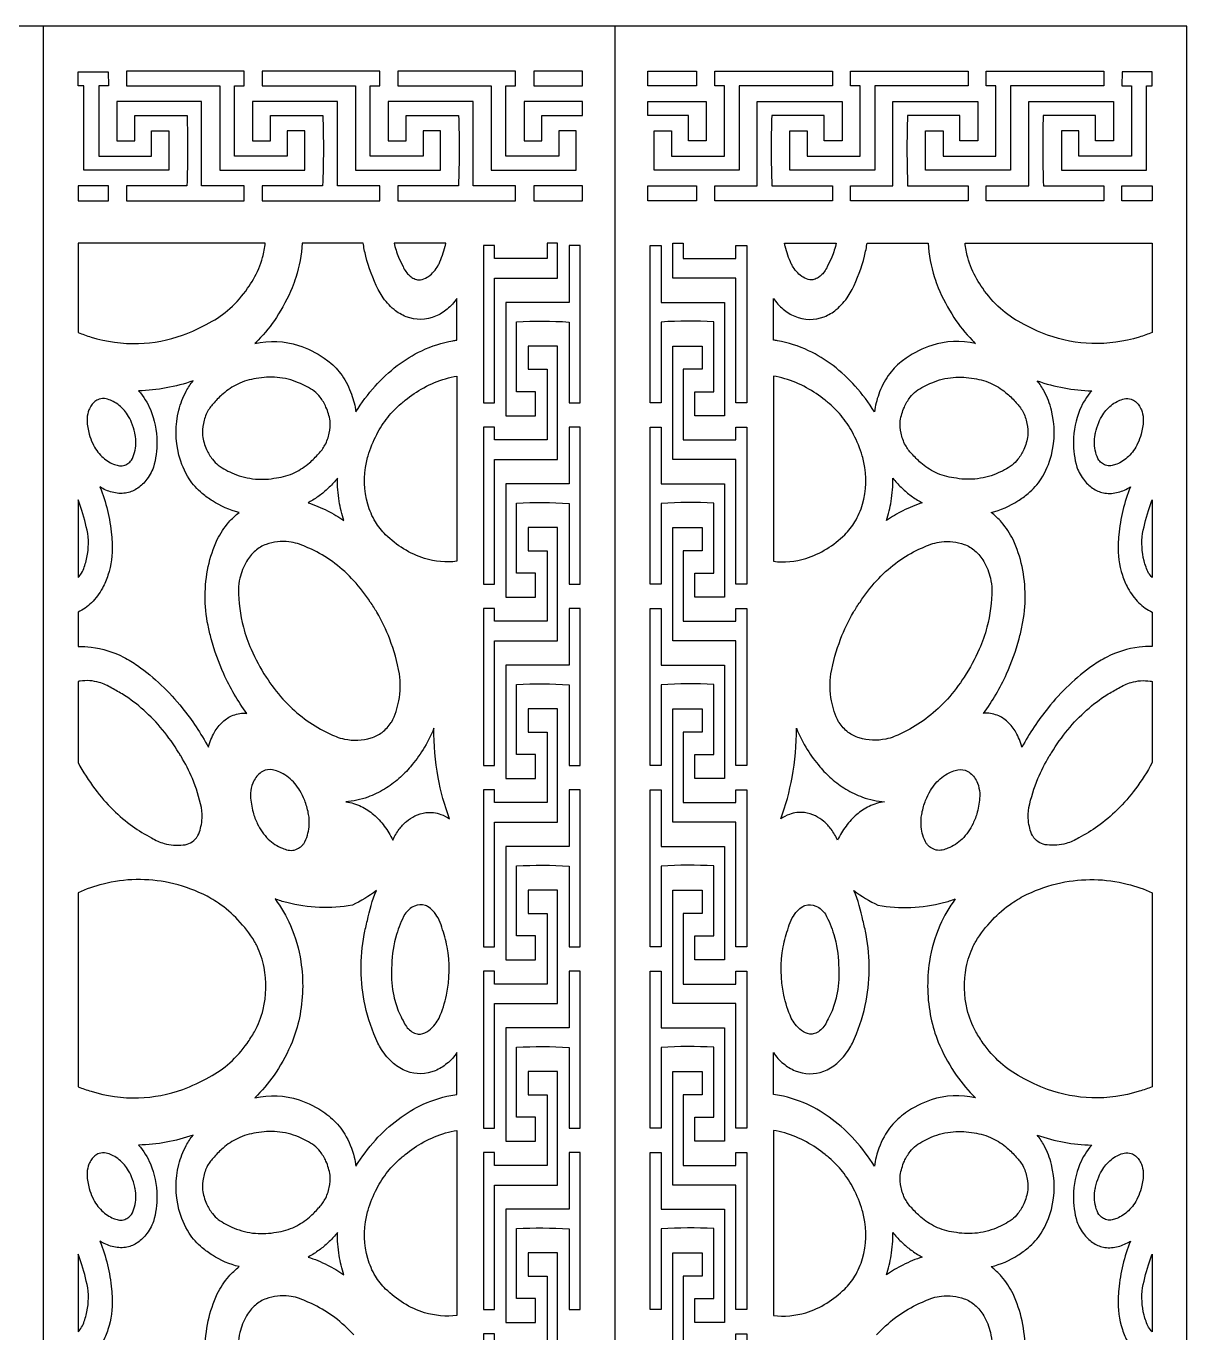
# Model space of a CAD drawing. Header units: millimetres. Extents: x -250 to 750, y -1000 to 1000.
# Drawn here: x 242 to 750, y 428 to 1000 of the extents above; entities that cross this region are included whole.
import ezdxf

# ---------------------------------------------------------------- set-up
doc = ezdxf.new("R2010")
doc.units = ezdxf.units.MM
doc.layers.add('Default', color=70, linetype='Continuous')

msp = doc.modelspace()

# ---------------------------------------------------------------- linework, layer by layer
at = {"layer": 'Default'}
for p, q in [((250, -1000), (250, 1000)), ((500, -1000), (500, 1000))]:
    msp.add_line(p, q, dxfattribs=at)
for points in [[(0, -1000), (250, -1000), (500, -1000), (750, -1000), (750, 1000), (500, 1000), (250, 1000), (0, 1000), (-250, 1000), (-250, -1000)], [(278.36, 980), (278.37, 973.82), (274.14, 973.82), (274.14, 943.05), (297.25, 943.05), (297.25, 954.16), (304.87, 954.16), (304.87, 936.92), (278.36, 936.92), (267.71, 936.92), (267.71, 973.82), (265.15, 973.82), (265.15, 980)], [(397.1, 936.92), (423.61, 936.92), (423.61, 954.16), (415.98, 954.16), (415.98, 943.05), (392.88, 943.05), (392.88, 973.82), (397.1, 973.82), (397.1, 980.26), (345.66, 980.26), (345.66, 973.82), (386.45, 973.82), (386.45, 936.92)], [(485.75, 973.82), (485.75, 980.26), (464.39, 980.26), (464.39, 973.82)], [(514.25, 973.82), (514.25, 980.26), (535.61, 980.26), (535.61, 973.82)], [(602.9, 936.92), (576.39, 936.92), (576.39, 954.16), (584.02, 954.16), (584.02, 943.05), (607.12, 943.05), (607.12, 973.82), (602.9, 973.82), (602.9, 980.26), (654.34, 980.26), (654.34, 973.82), (613.55, 973.82), (613.55, 936.92)], [(721.64, 980), (721.63, 973.82), (725.86, 973.82), (725.86, 943.05), (702.75, 943.05), (702.75, 954.16), (695.13, 954.16), (695.13, 936.92), (721.64, 936.92), (732.29, 936.92), (732.29, 973.82), (734.85, 973.82), (734.85, 980)], [(485.75, 960.89), (485.75, 967.08), (460.17, 967.08), (460.17, 949.79), (468, 949.79), (468, 960.89)], [(514.25, 960.89), (514.25, 967.08), (539.83, 967.08), (539.83, 949.79), (532, 949.79), (532, 960.89)], [(265.15, 930.19), (265.15, 923.64), (278.37, 923.64), (278.37, 930.19)], [(485.75, 923.64), (485.75, 930.19), (464.39, 930.19), (464.39, 923.64)], [(514.25, 923.64), (514.25, 930.19), (535.61, 930.19), (535.61, 923.64)], [(734.85, 930.19), (734.85, 923.64), (721.63, 923.64), (721.63, 930.19)], [(470.22, 905.12), (470.22, 898.33), (447.2, 898.33), (447.2, 903.97), (442.38, 903.97), (442.38, 835.23), (447.2, 835.22), (447.2, 889.74), (474.81, 889.74), (474.81, 905.12)], [(529.78, 905.12), (529.78, 898.33), (552.8, 898.33), (552.8, 903.97), (557.62, 903.97), (557.62, 835.23), (552.8, 835.22), (552.8, 889.74), (525.19, 889.74), (525.19, 905.12)], [(474.81, 824.63), (474.81, 860.05), (461.91, 860.05), (461.91, 849.87), (470.22, 849.87), (470.22, 818.98), (447.2, 818.98), (447.2, 824.63), (442.38, 824.63), (442.38, 755.89), (447.2, 755.88), (447.2, 810.39), (474.81, 810.39)], [(525.19, 824.63), (525.19, 860.05), (538.09, 860.05), (538.09, 849.87), (529.78, 849.87), (529.78, 818.98), (552.8, 818.98), (552.8, 824.63), (557.62, 824.63), (557.62, 755.89), (552.8, 755.88), (552.8, 810.39), (525.19, 810.39)], [(470.22, 739.64), (447.2, 739.64), (447.2, 745.29), (442.38, 745.29), (442.38, 676.54), (447.2, 676.54), (447.2, 731.06), (474.81, 731.05), (474.81, 780.71), (461.91, 780.71), (461.91, 770.53), (470.22, 770.53)], [(529.78, 739.64), (552.8, 739.64), (552.8, 745.29), (557.62, 745.29), (557.62, 676.54), (552.8, 676.54), (552.8, 731.06), (525.19, 731.05), (525.19, 780.71), (538.09, 780.71), (538.09, 770.53), (529.78, 770.53)], [(470.22, 660.3), (447.2, 660.3), (447.2, 665.95), (442.38, 665.95), (442.38, 597.2), (447.2, 597.2), (447.2, 651.71), (474.81, 651.71), (474.81, 701.37), (461.91, 701.37), (461.91, 691.19), (470.22, 691.19)], [(529.78, 660.3), (552.8, 660.3), (552.8, 665.95), (557.62, 665.95), (557.62, 597.2), (552.8, 597.2), (552.8, 651.71), (525.19, 651.71), (525.19, 701.37), (538.09, 701.37), (538.09, 691.19), (529.78, 691.19)], [(470.22, 580.96), (447.2, 580.96), (447.2, 586.61), (442.38, 586.61), (442.38, 517.86), (447.2, 517.86), (447.2, 572.37), (474.81, 572.37), (474.81, 622.03), (461.91, 622.03), (461.91, 611.85), (470.22, 611.85)], [(529.78, 580.96), (552.8, 580.96), (552.8, 586.61), (557.62, 586.61), (557.62, 517.86), (552.8, 517.86), (552.8, 572.37), (525.19, 572.37), (525.19, 622.03), (538.09, 622.03), (538.09, 611.85), (529.78, 611.85)], [(474.81, 507.26), (474.81, 542.69), (461.91, 542.69), (461.91, 532.5), (470.22, 532.5), (470.22, 501.62), (447.2, 501.62), (447.2, 507.26), (442.38, 507.26), (442.38, 438.52), (447.2, 438.52), (447.2, 493.03), (474.81, 493.03)], [(525.19, 507.26), (525.19, 542.69), (538.09, 542.69), (538.09, 532.5), (529.78, 532.5), (529.78, 501.62), (552.8, 501.62), (552.8, 507.26), (557.62, 507.26), (557.62, 438.52), (552.8, 438.52), (552.8, 493.03), (525.19, 493.03)], [(470.22, 422.28), (447.2, 422.28), (447.2, 427.92), (442.38, 427.92), (442.38, 359.18), (447.2, 359.17), (447.2, 413.69), (474.81, 413.69), (474.81, 463.35), (461.91, 463.35), (461.91, 453.16), (470.22, 453.16)], [(529.78, 422.28), (552.8, 422.28), (552.8, 427.92), (557.62, 427.92), (557.62, 359.18), (552.8, 359.17), (552.8, 413.69), (525.19, 413.69), (525.19, 463.35), (538.09, 463.35), (538.09, 453.16), (529.78, 453.16)]]:
    msp.add_lwpolyline(points, close=True, dxfattribs=at)
for points in [[(327.08, 936.92), (364.24, 936.92, 0.000426), (364.24, 954.16), (356.62, 954.16), (356.62, 943.05), (333.51, 943.05), (333.51, 973.82), (337.73, 973.82), (337.73, 980.26), (286.29, 980.26), (286.29, 973.82), (327.08, 973.82)], [(445.81, 936.92), (482.97, 936.92, 0.000426), (482.97, 954.16), (475.35, 954.16), (475.35, 943.05), (452.24, 943.05), (452.24, 973.82), (456.47, 973.82), (456.47, 980.26), (405.03, 980.26), (405.03, 973.82), (445.81, 973.82)], [(554.19, 936.92), (517.03, 936.92, -0.000426), (517.03, 954.16), (524.65, 954.16), (524.65, 943.05), (547.76, 943.05), (547.76, 973.82), (543.53, 973.82), (543.53, 980.26), (594.97, 980.26), (594.97, 973.82), (554.19, 973.82)], [(672.92, 936.92), (635.76, 936.92, -0.000426), (635.76, 954.16), (643.38, 954.16), (643.38, 943.05), (666.49, 943.05), (666.49, 973.82), (662.27, 973.82), (662.27, 980.26), (713.71, 980.26), (713.71, 973.82), (672.92, 973.82)], [(337.73, 930.19), (319.16, 930.19), (319.16, 967.08), (282.07, 967.08), (282.07, 949.79), (289.91, 949.79), (289.91, 960.89), (312.8, 960.89, -0.017511), (312.73, 930.19), (286.3, 930.19), (286.3, 923.64), (337.74, 923.64)], [(397.1, 930.19), (378.52, 930.19), (378.52, 967.08), (341.43, 967.08), (341.43, 949.79), (349.27, 949.79), (349.27, 960.89), (372.16, 960.89, -0.017511), (372.09, 930.19), (345.66, 930.19), (345.66, 923.64), (397.1, 923.64)], [(456.47, 930.19), (437.89, 930.19), (437.89, 967.08), (400.8, 967.08, 0.000185), (400.8, 949.79), (408.64, 949.79), (408.64, 960.89), (431.53, 960.89, -0.017891), (431.46, 930.19), (405.03, 930.19), (405.03, 923.64), (456.47, 923.64)], [(543.53, 930.19), (562.11, 930.19), (562.11, 967.08), (599.2, 967.08, -0.000185), (599.2, 949.79), (591.36, 949.79), (591.36, 960.89), (568.47, 960.89, 0.017891), (568.54, 930.19), (594.97, 930.19), (594.97, 923.64), (543.53, 923.64)], [(602.9, 930.19), (621.48, 930.19), (621.48, 967.08), (658.57, 967.08), (658.57, 949.79), (650.73, 949.79), (650.73, 960.89), (627.84, 960.89, 0.017511), (627.91, 930.19), (654.34, 930.19), (654.34, 923.64), (602.9, 923.64)], [(662.27, 930.19), (680.84, 930.19), (680.84, 967.08), (717.93, 967.08), (717.93, 949.79), (710.09, 949.79), (710.09, 960.89), (687.2, 960.89, 0.017511), (687.27, 930.19), (713.7, 930.19), (713.7, 923.64), (662.26, 923.64)], [(265.15, 905.12), (265.15, 866, 0.029075), (270.88, 864, 0.084189), (291.49, 861.13, 0.077461), (310.87, 864.81, 0.04565), (322.51, 870.23, 0.063939), (331.56, 876.49, 0.056241), (339.28, 885.31, 0.020101), (341.8, 889.27, 0.068311), (345.81, 898.83, 0.037889), (346.99, 905.12)], [(363.16, 905.12, -0.058039), (360.34, 890.08, -0.019575), (358.73, 885.54, -0.047675), (351.85, 872.56, -0.048529), (343.86, 862.58, -0.008134), (342.44, 861.17, -0.132386), (361.57, 860.32, -0.073864), (372.71, 854.77, -0.006753), (374.91, 853.15, -0.072793), (380.56, 847.15, -0.065071), (384.74, 838.95, -0.048224), (386.64, 831.29, -0.043998), (394.99, 842.45, -0.048647), (404.72, 851.48, -0.053104), (415.4, 858.01, -0.068491), (429.01, 862.36, -0.009066), (430.82, 862.64), (430.82, 880.9, -0.066674), (426.53, 876.19, -0.076374), (421.47, 873.07, -0.196119), (408.59, 872.87, -0.075938), (403.3, 875.99, -0.075294), (398.06, 881.89, -0.027548), (396.39, 884.81, -0.05674), (390.95, 899.42, -0.019692), (389.77, 905.12)], [(403.32, 905.12, 0.041243), (405.29, 898.94, 0.031317), (407.24, 894.92, 0.05751), (408.5, 892.59, 0.059348), (410, 890.9, 0.059546), (411.54, 889.81, 0.081414), (413.63, 889.08, 0.048895), (414.88, 888.98, 0.077386), (417.77, 890.12, 0.063817), (420.18, 892.02, 0.055061), (422.19, 894.6, 0.024195), (422.97, 896.02, 0.041221), (425.67, 903.7, 0.007096), (426.02, 905.12)], [(479.85, 903.97), (479.85, 879.14), (452.24, 879.14), (452.24, 829.58), (465.19, 829.58), (465.19, 840.05), (456.88, 840.05), (456.88, 870.65, -0.031927), (479.85, 870.55), (479.85, 835.22), (484.75, 835.22), (484.75, 903.97)], [(520.15, 903.97), (520.15, 879.14), (547.76, 879.14), (547.76, 829.58), (534.81, 829.58), (534.81, 840.05), (543.12, 840.05), (543.12, 870.65, 0.031927), (520.15, 870.55), (520.15, 835.22), (515.25, 835.22), (515.25, 903.97)], [(636.84, 905.12, 0.058039), (639.66, 890.08, 0.019575), (641.27, 885.54, 0.047675), (648.15, 872.56, 0.048529), (656.14, 862.58, 0.008134), (657.56, 861.17, 0.132386), (638.43, 860.32, 0.073864), (627.29, 854.77, 0.006753), (625.09, 853.15, 0.072793), (619.44, 847.15, 0.065071), (615.26, 838.95, 0.048224), (613.36, 831.29, 0.043998), (605.01, 842.45, 0.048647), (595.28, 851.48, 0.053104), (584.6, 858.01, 0.068491), (570.99, 862.36, 0.009066), (569.18, 862.64), (569.18, 880.9, 0.066674), (573.47, 876.19, 0.076374), (578.53, 873.07, 0.196119), (591.41, 872.87, 0.075938), (596.7, 875.99, 0.075294), (601.94, 881.89, 0.027548), (603.61, 884.81, 0.05674), (609.05, 899.42, 0.019692), (610.23, 905.12)], [(596.68, 905.12, -0.041243), (594.71, 898.94, -0.031317), (592.76, 894.92, -0.05751), (591.5, 892.59, -0.059348), (590, 890.9, -0.059546), (588.46, 889.81, -0.081414), (586.37, 889.08, -0.048895), (585.12, 888.98, -0.077386), (582.23, 890.12, -0.063817), (579.82, 892.02, -0.055061), (577.81, 894.6, -0.024195), (577.03, 896.02, -0.041221), (574.33, 903.7, -0.007096), (573.98, 905.12)], [(734.85, 905.12), (734.85, 866, -0.029075), (729.12, 864, -0.084189), (708.51, 861.13, -0.077461), (689.13, 864.81, -0.04565), (677.49, 870.23, -0.063939), (668.44, 876.49, -0.056241), (660.72, 885.31, -0.020101), (658.2, 889.27, -0.068311), (654.19, 898.83, -0.037889), (653.01, 905.12)], [(319.56, 820.86, 0.066722), (321.34, 814.79, 0.06304), (323.89, 810.52, 0.056071), (326.44, 807.9, 0.054866), (333.35, 804.16, 0.075026), (342.68, 801.87, 0.073127), (351.87, 802.39, 0.082701), (359.94, 804.76, 0.063966), (366.35, 809, 0.039307), (370.25, 812.96, 0.07814), (373.1, 816.69, 0.073171), (374.97, 821.95, 0.063807), (375.33, 827.31, 0.066722), (373.54, 833.38, 0.06304), (370.99, 837.65, 0.056071), (368.44, 840.28, 0.054866), (361.53, 844.02, 0.075026), (352.2, 846.31, 0.073127), (343.02, 845.79, 0.082701), (334.94, 843.42, 0.063966), (328.53, 839.18, 0.039307), (324.64, 835.22, 0.07814), (321.79, 831.48, 0.073171), (319.92, 826.23, 0.063807)], [(430.82, 846.9), (430.82, 765.87, -0.101797), (416.68, 767.15, -0.064057), (407.49, 771.33, -0.053639), (399.63, 777.51, -0.067401), (395.13, 783.15, -0.063), (391.82, 790.85, -0.122015), (391.19, 809.14, -0.026339), (391.92, 811.98, -0.046728), (395.75, 821.39, -0.047258), (400.55, 828.85, -0.052886), (406.36, 834.9, -0.015811), (408.16, 836.31, -0.047292), (416.31, 841.83, -0.055681), (425.84, 845.77, -0.029156)], [(569.18, 846.9), (569.18, 765.87, 0.101797), (583.32, 767.15, 0.064057), (592.51, 771.33, 0.053639), (600.37, 777.51, 0.067401), (604.87, 783.15, 0.063), (608.18, 790.85, 0.122015), (608.81, 809.14, 0.026339), (608.08, 811.98, 0.046728), (604.25, 821.39, 0.047258), (599.45, 828.85, 0.052886), (593.64, 834.9, 0.015811), (591.84, 836.31, 0.047292), (583.69, 841.83, 0.055681), (574.16, 845.77, 0.029156)], [(680.44, 820.86, -0.066722), (678.66, 814.79, -0.06304), (676.11, 810.52, -0.056071), (673.56, 807.9, -0.054866), (666.65, 804.16, -0.075026), (657.32, 801.87, -0.073127), (648.13, 802.39, -0.082701), (640.06, 804.76, -0.063966), (633.65, 809, -0.039307), (629.75, 812.96, -0.07814), (626.9, 816.69, -0.073171), (625.03, 821.95, -0.063807), (624.67, 827.31, -0.066722), (626.46, 833.38, -0.06304), (629.01, 837.65, -0.056071), (631.56, 840.28, -0.054866), (638.47, 844.02, -0.075026), (647.8, 846.31, -0.073127), (656.98, 845.79, -0.082701), (665.06, 843.42, -0.063966), (671.47, 839.18, -0.039307), (675.36, 835.22, -0.07814), (678.21, 831.48, -0.073171), (680.08, 826.23, -0.063807)], [(265.15, 743.58), (265.15, 728.56, -0.039445), (270.9, 728.34, -0.087757), (285.06, 723.98, -0.03732), (291.14, 720.25, -0.067719), (310.64, 701.84, -0.044593), (322.15, 684.5, -0.074728), (324.77, 691.09, -0.078057), (328.41, 695.64, -0.092213), (332.9, 698.51, -0.125168), (338.95, 699.37, -0.054563), (328.84, 716.62, -0.0394), (323.39, 731.98, -0.016508), (321.96, 737.87, -0.104112), (322.09, 763.62, -0.055688), (325.98, 775.37, -0.061507), (331.02, 782.93, -0.050963), (335.59, 787.29, -0.085211), (323.86, 792.28, -0.03219), (319.44, 795.56, -0.078277), (313.69, 801.98, -0.079214), (309.24, 812.35, -0.123739), (309.21, 831.98, -0.0645), (312.41, 840.3, -0.046682), (315.41, 844.83, -0.079007), (291.6, 840.46, -0.080236), (296.75, 832.24, -0.094954), (299.61, 818.27, -0.075839), (298.08, 807.04, -0.081814), (294.75, 801.17, -0.086804), (290.65, 797.52, -0.100634), (285.89, 795.7, -0.096306), (280.05, 796.09, -0.07307), (274.68, 798.41, -0.071987), (279.74, 777.43, -0.013895), (280.04, 773.31, -0.089436), (278.21, 759.83, -0.049934), (275.78, 754.16, -0.07268), (270.98, 747.78, -0.083059)], [(734.85, 743.58), (734.85, 728.56, 0.039445), (729.1, 728.34, 0.087757), (714.94, 723.98, 0.03732), (708.86, 720.25, 0.067719), (689.36, 701.84, 0.044593), (677.85, 684.5, 0.074728), (675.23, 691.09, 0.078057), (671.59, 695.64, 0.092213), (667.1, 698.51, 0.125168), (661.05, 699.37, 0.054563), (671.16, 716.62, 0.0394), (676.61, 731.98, 0.016508), (678.04, 737.87, 0.104112), (677.91, 763.62, 0.055688), (674.02, 775.37, 0.061507), (668.98, 782.93, 0.050963), (664.41, 787.29, 0.085211), (676.14, 792.28, 0.03219), (680.56, 795.56, 0.078277), (686.31, 801.98, 0.079214), (690.76, 812.35, 0.123739), (690.79, 831.98, 0.0645), (687.59, 840.3, 0.046682), (684.59, 844.83, 0.079007), (708.4, 840.46, 0.080236), (703.25, 832.24, 0.094954), (700.39, 818.27, 0.075839), (701.92, 807.04, 0.081814), (705.25, 801.17, 0.086804), (709.35, 797.52, 0.100634), (714.11, 795.7, 0.096306), (719.95, 796.09, 0.07307), (725.32, 798.41, 0.071987), (720.26, 777.43, 0.013895), (719.96, 773.31, 0.089436), (721.79, 759.83, 0.049934), (724.22, 754.16, 0.07268), (729.02, 747.78, 0.083059)], [(288.46, 810.06, 0.06094), (289.86, 813.47, 0.118029), (290.1, 821.39, 0.010301), (289.94, 822.04, 0.0485), (288.55, 826.56, 0.045447), (286.74, 829.99, 0.041635), (284.87, 832.43, 0.050946), (282.49, 834.58, 0.056098), (279.85, 836.11, 0.051935), (277.44, 836.9, 0.149466), (274.3, 836.77, 0.080778), (272.52, 835.79, 0.068781), (271, 834.19, 0.0592), (269.88, 832.1, 0.077127), (269.08, 828.5, 0.022076), (269.06, 827.4, 0.055351), (269.99, 821.53, 0.045516), (271.52, 817.41, 0.04217), (273.3, 814.35, 0.046696), (275.48, 811.77, 0.050879), (277.93, 809.79, 0.056839), (280.65, 808.42, 0.020226), (281.62, 808.1, 0.109621), (283.85, 807.63, 0.105728), (286.06, 808.14, 0.077585), (287.76, 809.31, 0.03299)], [(711.54, 810.06, -0.06094), (710.14, 813.47, -0.118029), (709.9, 821.39, -0.010301), (710.06, 822.04, -0.0485), (711.45, 826.56, -0.045447), (713.26, 829.99, -0.041635), (715.13, 832.43, -0.050946), (717.51, 834.58, -0.056098), (720.15, 836.11, -0.051935), (722.56, 836.9, -0.149466), (725.7, 836.77, -0.080778), (727.48, 835.79, -0.068781), (729, 834.19, -0.0592), (730.12, 832.1, -0.077127), (730.92, 828.5, -0.022076), (730.94, 827.4, -0.055351), (730.01, 821.53, -0.045516), (728.48, 817.41, -0.04217), (726.7, 814.35, -0.046696), (724.52, 811.77, -0.050879), (722.07, 809.79, -0.056839), (719.35, 808.42, -0.020226), (718.38, 808.1, -0.109621), (716.15, 807.63, -0.105728), (713.94, 808.14, -0.077585), (712.24, 809.31, -0.03299)], [(479.85, 824.63), (479.85, 799.8), (452.24, 799.8), (452.24, 750.24), (465.19, 750.24), (465.19, 760.71), (456.88, 760.71), (456.88, 791.3, -0.031256), (479.85, 791.21), (479.85, 755.89), (484.75, 755.89), (484.75, 824.63)], [(520.15, 824.63), (520.15, 799.8), (547.76, 799.8), (547.76, 750.24), (534.81, 750.24), (534.81, 760.71), (543.12, 760.71), (543.12, 791.3, 0.031256), (520.15, 791.21), (520.15, 755.89), (515.25, 755.89), (515.25, 824.63)], [(378.58, 802.2, -0.029263), (375, 798.28, -0.031187), (371.1, 794.93, -0.035796), (366.61, 792, -0.007272), (365.69, 791.51, -0.03901), (374.15, 788.01, -0.032946), (381.36, 783.7, -0.040015), (379.29, 792.16, -0.044111)], [(621.42, 802.2, 0.029263), (625, 798.28, 0.031187), (628.9, 794.93, 0.035796), (633.39, 792, 0.007272), (634.31, 791.51, 0.03901), (625.85, 788.01, 0.032946), (618.64, 783.7, 0.040015), (620.71, 792.16, 0.044111)], [(265.15, 792.82), (265.15, 758.74, 0.041443), (266.7, 760.75, 0.051809), (268.7, 766.12, 0.097871), (269.35, 778.02, 0.032635), (266.35, 789.45, 0.010297)], [(734.85, 792.82), (734.85, 758.74, -0.041443), (733.3, 760.75, -0.051809), (731.3, 766.12, -0.097871), (730.65, 778.02, -0.032635), (733.65, 789.45, -0.010297)], [(402.27, 695.64, 0.071707), (405.39, 704.9, 0.079762), (405.65, 716.67, 0.045827), (401.41, 731.84, 0.042553), (395.79, 743.57, 0.019043), (392.92, 748.05, 0.041776), (385.7, 757.38, 0.045925), (377.4, 764.98, 0.04961), (368.35, 770.57, 0.019943), (364.67, 772.18, 0.08738), (357.35, 774.42, 0.116795), (347.38, 773.27, 0.090922), (342.67, 770.51, 0.078209), (338.77, 765.8, 0.077036), (335.89, 758.46, 0.042835), (335.24, 753.63, 0.062253), (337.43, 737.07, 0.042073), (340.82, 727.42, 0.040544), (347.36, 715.26, 0.040599), (354.71, 705.63, 0.044396), (363.09, 697.79, 0.048786), (372.37, 691.84, 0.012107), (374.7, 690.73, 0.075683), (381.61, 688.12, 0.127305), (393.29, 688.67, 0.097259), (398.12, 691.05, 0.081173), (402.09, 695.37)], [(597.73, 695.64, -0.071707), (594.61, 704.9, -0.079762), (594.35, 716.67, -0.045827), (598.59, 731.84, -0.042553), (604.21, 743.57, -0.019043), (607.08, 748.05, -0.041776), (614.3, 757.38, -0.045925), (622.6, 764.98, -0.04961), (631.65, 770.57, -0.019943), (635.33, 772.18, -0.08738), (642.65, 774.42, -0.116795), (652.62, 773.27, -0.090922), (657.33, 770.51, -0.078209), (661.23, 765.8, -0.077036), (664.11, 758.46, -0.042835), (664.76, 753.63, -0.062253), (662.57, 737.07, -0.042073), (659.18, 727.42, -0.040544), (652.64, 715.26, -0.040599), (645.29, 705.63, -0.044396), (636.91, 697.79, -0.048786), (627.63, 691.84, -0.012107), (625.3, 690.73, -0.075683), (618.39, 688.12, -0.127305), (606.71, 688.67, -0.097259), (601.88, 691.05, -0.081173), (597.91, 695.37)], [(479.85, 745.29), (479.85, 720.46), (452.24, 720.46), (452.24, 670.9), (465.19, 670.9), (465.19, 681.37), (456.88, 681.37), (456.88, 711.97, -0.031927), (479.85, 711.86), (479.85, 676.54), (484.75, 676.54), (484.75, 745.29)], [(520.15, 745.29), (520.15, 720.46), (547.76, 720.46), (547.76, 670.9), (534.81, 670.9), (534.81, 681.37), (543.12, 681.37), (543.12, 711.97, 0.031927), (520.15, 711.86), (520.15, 676.54), (515.25, 676.54), (515.25, 745.29)], [(265.15, 713.36), (265.15, 677.79, 0.037846), (272.51, 666.28, 0.03796), (280.47, 657.16, 0.039633), (288.98, 649.98, 0.038547), (297.29, 644.92, 0.070785), (302.78, 642.43, 0.108012), (311.12, 641.83, 0.123829), (314.36, 642.73, 0.093389), (316.88, 644.93, 0.028579), (317.57, 645.93, 0.079867), (319.28, 652.4, 0.065727), (319.1, 658.17, 0.042308), (315.1, 670.8, 0.039146), (310.17, 680.57, 0.006986), (309.19, 682.13, 0.03609), (302.03, 692.22, 0.039228), (293.82, 700.78, 0.041576), (284.97, 707.47, 0.023804), (279.84, 710.38, 0.070785), (274.35, 712.87, 0.108012), (266.01, 713.47, 0.032387)], [(734.85, 713.36), (734.85, 677.79, -0.037846), (727.49, 666.28, -0.03796), (719.53, 657.16, -0.039633), (711.02, 649.98, -0.038547), (702.71, 644.92, -0.070785), (697.22, 642.43, -0.108012), (688.88, 641.83, -0.123829), (685.64, 642.73, -0.093389), (683.12, 644.93, -0.028579), (682.43, 645.93, -0.079867), (680.72, 652.4, -0.065727), (680.9, 658.17, -0.042308), (684.9, 670.8, -0.039146), (689.83, 680.57, -0.006986), (690.81, 682.13, -0.03609), (697.97, 692.22, -0.039228), (706.18, 700.78, -0.041576), (715.03, 707.47, -0.023804), (720.16, 710.38, -0.070785), (725.65, 712.87, -0.108012), (733.99, 713.47, -0.032387)], [(402.77, 643.91, -0.055851), (405.56, 648.66, -0.0574), (408.77, 652.09, -0.064286), (412.43, 654.5, -0.085648), (417.25, 655.93, -0.114378), (423.79, 655.18, -0.064862), (427.62, 653.19, -0.043998), (422.59, 671.37, -0.047351), (420.72, 692.82, -0.040119), (415.97, 683.5, -0.040415), (410.53, 676.03, -0.036269), (405.38, 670.83, -0.043839), (399.13, 666.23, -0.05165), (391.79, 662.72, -0.068541), (382.17, 660.69, -0.079832), (388.96, 658.65, -0.062508), (394.37, 655.09, -0.053989), (399.05, 650.08, -0.047875)], [(597.23, 643.91, 0.055851), (594.44, 648.66, 0.0574), (591.23, 652.09, 0.064286), (587.57, 654.5, 0.085648), (582.75, 655.93, 0.114378), (576.21, 655.18, 0.064862), (572.38, 653.19, 0.043998), (577.41, 671.37, 0.047351), (579.28, 692.82, 0.040119), (584.03, 683.5, 0.040415), (589.47, 676.03, 0.036269), (594.62, 670.83, 0.043839), (600.87, 666.23, 0.05165), (608.21, 662.72, 0.068541), (617.83, 660.69, 0.079832), (611.04, 658.65, 0.062508), (605.63, 655.09, 0.053989), (600.95, 650.08, 0.047875)], [(363.83, 642.34, 0.05828), (365.43, 646.01, 0.094698), (366.18, 653.4, 0.03099), (365.82, 655.77, 0.047537), (364.23, 661.31, 0.044341), (362.13, 665.56, 0.040501), (359.93, 668.61, 0.04949), (357.1, 671.35, 0.054588), (353.94, 673.35, 0.046531), (351.27, 674.37, 0.175103), (346.88, 674.44, 0.080659), (344.74, 673.26, 0.068833), (342.91, 671.34, 0.05916), (341.55, 668.83, 0.077075), (340.58, 664.5, 0.022757), (340.55, 663.14, 0.055388), (341.67, 656.09, 0.04555), (343.51, 651.14, 0.042205), (345.65, 647.47, 0.046739), (348.26, 644.37, 0.050931), (351.21, 641.99, 0.056893), (354.47, 640.35, 0.019981), (355.63, 639.98, 0.109693), (358.3, 639.41, 0.105782), (360.96, 640.03, 0.07761), (363, 641.43, 0.032832)], [(636.17, 642.34, -0.05828), (634.57, 646.01, -0.094698), (633.82, 653.4, -0.03099), (634.18, 655.77, -0.047537), (635.77, 661.31, -0.044341), (637.87, 665.56, -0.040501), (640.07, 668.61, -0.04949), (642.9, 671.35, -0.054588), (646.06, 673.35, -0.046531), (648.73, 674.37, -0.175103), (653.12, 674.44, -0.080659), (655.26, 673.26, -0.068833), (657.09, 671.34, -0.05916), (658.45, 668.83, -0.077075), (659.42, 664.5, -0.022757), (659.45, 663.14, -0.055388), (658.33, 656.09, -0.04555), (656.49, 651.14, -0.042205), (654.35, 647.47, -0.046739), (651.74, 644.37, -0.050931), (648.79, 641.99, -0.056893), (645.53, 640.35, -0.019981), (644.37, 639.98, -0.109693), (641.7, 639.41, -0.105782), (639.04, 640.03, -0.07761), (637, 641.43, -0.032832)], [(479.85, 665.94), (479.85, 641.12), (452.24, 641.12), (452.24, 591.55), (465.18, 591.55), (465.18, 602.02), (456.88, 602.02), (456.88, 632.62, -0.031256), (479.85, 632.52), (479.85, 597.2), (484.75, 597.2), (484.75, 665.95)], [(520.15, 665.94), (520.15, 641.12), (547.76, 641.12), (547.76, 591.55), (534.82, 591.55), (534.82, 602.02), (543.12, 602.02), (543.12, 632.62, 0.031256), (520.15, 632.52), (520.15, 597.2), (515.25, 597.2), (515.25, 665.95)], [(265.15, 620.9), (265.15, 536.02, 0.029075), (270.88, 534.02, 0.084327), (291.52, 531.15, 0.077571), (310.93, 534.85, 0.045393), (322.51, 540.26, 0.064154), (331.56, 546.51, 0.054559), (339.04, 555, 0.019702), (342.26, 560.08, 0.067622), (346.06, 569.82, 0.108194), (346.45, 588.22, 0.063998), (343.41, 597.51, 0.017039), (342.32, 599.6, 0.048348), (335.05, 608.98, 0.053913), (326.54, 616.33, 0.04236), (319.77, 620.22, 0.0584), (305.09, 625.23, 0.11553), (276.05, 624.69, 0.042304)], [(734.85, 620.9), (734.85, 536.02, -0.029075), (729.12, 534.02, -0.084327), (708.48, 531.15, -0.077571), (689.07, 534.85, -0.045393), (677.49, 540.26, -0.064154), (668.44, 546.51, -0.054559), (660.96, 555, -0.019702), (657.74, 560.08, -0.067622), (653.94, 569.82, -0.108194), (653.55, 588.22, -0.063998), (656.59, 597.51, -0.017039), (657.68, 599.6, -0.048348), (664.95, 608.98, -0.053913), (673.46, 616.33, -0.04236), (680.23, 620.22, -0.0584), (694.91, 625.23, -0.11553), (723.95, 624.69, -0.042304)], [(430.82, 532.66), (430.82, 550.93, -0.067881), (426.45, 546.15, -0.077884), (421.29, 543.02, -0.189938), (408.81, 542.81, -0.082617), (403.03, 546.23, -0.075945), (397.79, 552.33, -0.02943), (396.25, 555.14, -0.060057), (390.62, 571.56, -0.099419), (390.26, 602.57, -0.021041), (391.68, 608.71, -0.053563), (395.57, 621.83, -0.050773), (385.09, 615.43, -0.109834), (356.39, 616.58, -0.019389), (351.25, 618.16, -0.060863), (358.04, 606.57, -0.062916), (362.54, 590.77, -0.090024), (361.9, 566.14, -0.044114), (358.73, 555.56, -0.048517), (351.72, 542.39, -0.049484), (343.56, 532.3, -0.006424), (342.44, 531.2, -0.135279), (361.77, 530.3, -0.075158), (372.98, 524.57, -0.028487), (376.38, 521.87, -0.071468), (381.76, 515.28, -0.07252), (385.87, 505.23, -0.024302), (386.64, 501.31, -0.044757), (395.15, 512.64, -0.049564), (405.07, 521.75, -0.054538), (416.06, 528.32, -0.069793), (429.93, 532.53)], [(569.18, 532.66), (569.18, 550.93, 0.067881), (573.55, 546.15, 0.077884), (578.71, 543.02, 0.189938), (591.19, 542.81, 0.082617), (596.97, 546.23, 0.075945), (602.21, 552.33, 0.02943), (603.75, 555.14, 0.060057), (609.38, 571.56, 0.099419), (609.74, 602.57, 0.021041), (608.32, 608.71, 0.053563), (604.43, 621.83, 0.050773), (614.91, 615.43, 0.109834), (643.61, 616.58, 0.019389), (648.75, 618.16, 0.060863), (641.96, 606.57, 0.062916), (637.46, 590.77, 0.090024), (638.1, 566.14, 0.044114), (641.27, 555.56, 0.048517), (648.28, 542.39, 0.049484), (656.44, 532.3, 0.006424), (657.56, 531.2, 0.135279), (638.23, 530.3, 0.075158), (627.02, 524.57, 0.028487), (623.62, 521.87, 0.071468), (618.24, 515.28, 0.07252), (614.13, 505.23, 0.024302), (613.36, 501.31, 0.044757), (604.85, 512.64, 0.049564), (594.93, 521.75, 0.054538), (583.94, 528.32, 0.069793), (570.07, 532.53)], [(414.88, 559, 0.096103), (418.5, 560.62, 0.07445), (421.32, 563.36, 0.048278), (422.97, 566.04, 0.052606), (426.24, 576.12, 0.098025), (426.5, 597.26, 0.04409), (424.16, 605.76, 0.063518), (422.55, 609.84, 0.066222), (420.36, 612.87, 0.068522), (417.94, 614.83, 0.025985), (417, 615.33, 0.168752), (412.27, 615.07, 0.085046), (409.74, 613.45, 0.057867), (408.07, 611.51, 0.051524), (404.39, 602.59, 0.063806), (402.28, 589.37, 0.009532), (402.26, 587.32, 0.067206), (403.19, 575.73, 0.049239), (405.55, 568.36, 0.026751), (407.24, 564.94, 0.065401), (408.69, 562.36, 0.076424), (410.62, 560.42, 0.088336), (412.88, 559.28, 0.077982)], [(585.12, 559, -0.096103), (581.5, 560.62, -0.07445), (578.68, 563.36, -0.048278), (577.03, 566.04, -0.052606), (573.76, 576.12, -0.098025), (573.5, 597.26, -0.04409), (575.84, 605.76, -0.063518), (577.45, 609.84, -0.066222), (579.64, 612.87, -0.068522), (582.06, 614.83, -0.025985), (583, 615.33, -0.168752), (587.73, 615.07, -0.085046), (590.26, 613.45, -0.057867), (591.93, 611.51, -0.051524), (595.61, 602.59, -0.063806), (597.72, 589.37, -0.009532), (597.74, 587.32, -0.067206), (596.81, 575.73, -0.049239), (594.45, 568.36, -0.026751), (592.76, 564.94, -0.065401), (591.31, 562.36, -0.076424), (589.38, 560.42, -0.088336), (587.12, 559.28, -0.077982)], [(479.85, 586.61), (479.85, 561.78), (452.24, 561.78), (452.24, 512.21), (465.18, 512.21), (465.18, 522.69), (456.88, 522.69), (456.88, 553.28, -0.031927), (479.85, 553.18), (479.85, 517.86), (484.75, 517.86), (484.75, 586.61)], [(520.15, 586.61), (520.15, 561.78), (547.76, 561.78), (547.76, 512.21), (534.82, 512.21), (534.82, 522.69), (543.12, 522.69), (543.12, 553.28, 0.031927), (520.15, 553.18), (520.15, 517.86), (515.25, 517.86), (515.25, 586.61)], [(319.56, 490.89, 0.066722), (321.34, 484.81, 0.06304), (323.89, 480.54, 0.056071), (326.44, 477.92, 0.054866), (333.35, 474.18, 0.075026), (342.68, 471.89, 0.073127), (351.87, 472.41, 0.082701), (359.94, 474.78, 0.063966), (366.35, 479.02, 0.039307), (370.25, 482.98, 0.07814), (373.1, 486.71, 0.073171), (374.97, 491.97, 0.063807), (375.33, 497.33, 0.066722), (373.54, 503.41, 0.06304), (370.99, 507.67, 0.056071), (368.44, 510.3, 0.054866), (361.53, 514.04, 0.075026), (352.2, 516.33, 0.073127), (343.02, 515.81, 0.082701), (334.94, 513.44, 0.063966), (328.53, 509.2, 0.039307), (324.64, 505.24, 0.07814), (321.79, 501.51, 0.073171), (319.92, 496.25, 0.063807)], [(430.82, 516.92), (430.82, 435.89, -0.101797), (416.68, 437.17, -0.064057), (407.49, 441.35, -0.053639), (399.63, 447.53, -0.067401), (395.13, 453.17, -0.063), (391.82, 460.87, -0.122015), (391.19, 479.17, -0.026339), (391.92, 482, -0.046728), (395.75, 491.41, -0.047258), (400.55, 498.88, -0.052886), (406.36, 504.92, -0.015811), (408.16, 506.34, -0.047292), (416.31, 511.85, -0.055681), (425.84, 515.79, -0.029156)], [(569.18, 516.92), (569.18, 435.89, 0.101797), (583.32, 437.17, 0.064057), (592.51, 441.35, 0.053639), (600.37, 447.53, 0.067401), (604.87, 453.17, 0.063), (608.18, 460.87, 0.122015), (608.81, 479.17, 0.026339), (608.08, 482, 0.046728), (604.25, 491.41, 0.047258), (599.45, 498.88, 0.052886), (593.64, 504.92, 0.015811), (591.84, 506.34, 0.047292), (583.69, 511.85, 0.055681), (574.16, 515.79, 0.029156)], [(680.44, 490.89, -0.066722), (678.66, 484.81, -0.06304), (676.11, 480.54, -0.056071), (673.56, 477.92, -0.054866), (666.65, 474.18, -0.075026), (657.32, 471.89, -0.073127), (648.13, 472.41, -0.082701), (640.06, 474.78, -0.063966), (633.65, 479.02, -0.039307), (629.75, 482.98, -0.07814), (626.9, 486.71, -0.073171), (625.03, 491.97, -0.063807), (624.67, 497.33, -0.066722), (626.46, 503.41, -0.06304), (629.01, 507.67, -0.056071), (631.56, 510.3, -0.054866), (638.47, 514.04, -0.075026), (647.8, 516.33, -0.073127), (656.98, 515.81, -0.082701), (665.06, 513.44, -0.063966), (671.47, 509.2, -0.039307), (675.36, 505.24, -0.07814), (678.21, 501.51, -0.073171), (680.08, 496.25, -0.063807)], [(288.46, 480.09, 0.06094), (289.86, 483.49, 0.118029), (290.09, 491.41, 0.010301), (289.94, 492.06, 0.0485), (288.55, 496.58, 0.045447), (286.74, 500.01, 0.041635), (284.87, 502.45, 0.050946), (282.49, 504.6, 0.056098), (279.85, 506.14, 0.051935), (277.44, 506.92, 0.149466), (274.3, 506.8, 0.080778), (272.52, 505.81, 0.068781), (271, 504.21, 0.0592), (269.88, 502.12, 0.077127), (269.08, 498.52, 0.022076), (269.06, 497.42, 0.055351), (269.99, 491.55, 0.045516), (271.52, 487.43, 0.04217), (273.3, 484.37, 0.046696), (275.48, 481.79, 0.050879), (277.93, 479.81, 0.056839), (280.65, 478.44, 0.020226), (281.62, 478.12, 0.109621), (283.85, 477.65, 0.105728), (286.06, 478.16, 0.077585), (287.76, 479.33, 0.03299)], [(479.85, 507.26), (479.85, 482.43), (452.24, 482.43), (452.24, 432.87), (465.18, 432.87), (465.18, 443.34), (456.88, 443.34), (456.88, 473.94, -0.031256), (479.85, 473.84), (479.85, 438.52), (484.75, 438.52), (484.75, 507.26)], [(520.15, 507.26), (520.15, 482.43), (547.76, 482.43), (547.76, 432.87), (534.82, 432.87), (534.82, 443.34), (543.12, 443.34), (543.12, 473.94, 0.031256), (520.15, 473.84), (520.15, 438.52), (515.25, 438.52), (515.25, 507.26)], [(711.54, 480.09, -0.06094), (710.14, 483.49, -0.118029), (709.91, 491.41, -0.010301), (710.06, 492.06, -0.0485), (711.45, 496.58, -0.045447), (713.26, 500.01, -0.041635), (715.13, 502.45, -0.050946), (717.51, 504.6, -0.056098), (720.15, 506.14, -0.051935), (722.56, 506.92, -0.149466), (725.7, 506.8, -0.080778), (727.48, 505.81, -0.068781), (729, 504.21, -0.0592), (730.12, 502.12, -0.077127), (730.92, 498.52, -0.022076), (730.94, 497.42, -0.055351), (730.01, 491.55, -0.045516), (728.48, 487.43, -0.04217), (726.7, 484.37, -0.046696), (724.52, 481.79, -0.050879), (722.07, 479.81, -0.056839), (719.35, 478.44, -0.020226), (718.38, 478.12, -0.109621), (716.15, 477.65, -0.105728), (713.94, 478.16, -0.077585), (712.24, 479.33, -0.03299)], [(378.58, 472.22, -0.029263), (375, 468.3, -0.031187), (371.1, 464.95, -0.035796), (366.61, 462.02, -0.007272), (365.69, 461.53, -0.03901), (374.15, 458.03, -0.032946), (381.36, 453.72, -0.040015), (379.29, 462.18, -0.044111)], [(621.42, 472.22, 0.029263), (625, 468.3, 0.031187), (628.9, 464.95, 0.035796), (633.39, 462.02, 0.007272), (634.31, 461.53, 0.03901), (625.85, 458.03, 0.032946), (618.64, 453.72, 0.040015), (620.71, 462.18, 0.044111)], [(265.15, 462.84), (265.15, 428.76, 0.041439), (266.7, 430.77, 0.051808), (268.7, 436.14, 0.097871), (269.35, 448.04, 0.032635), (266.35, 459.47, 0.010296)], [(734.85, 462.84), (734.85, 428.76, -0.041439), (733.3, 430.77, -0.051808), (731.3, 436.14, -0.097871), (730.65, 448.04, -0.032635), (733.65, 459.47, -0.010296)]]:
    msp.add_lwpolyline(points, format="xyb", close=True, dxfattribs=at)
for points in [[(321.96, 407.89, -0.104112), (322.09, 433.64, -0.055688), (325.98, 445.39, -0.061507), (331.02, 452.95, -0.050963), (335.59, 457.31, -0.085211), (323.86, 462.31, -0.03219), (319.44, 465.58, -0.078277), (313.69, 472, -0.079214), (309.24, 482.37, -0.123739), (309.21, 502.01, -0.0645), (312.41, 510.33, -0.046682), (315.41, 514.85, -0.079007), (291.6, 510.48, -0.080236), (296.75, 502.26, -0.094954), (299.61, 488.29, -0.075839), (298.08, 477.06, -0.081814), (294.75, 471.19, -0.086804), (290.65, 467.54, -0.100634), (285.89, 465.72, -0.096306), (280.05, 466.11, -0.07307), (274.68, 468.43, -0.071987), (279.74, 447.45, -0.013895), (280.04, 443.33, -0.089436), (278.2, 429.86, -0.049934), (275.78, 424.18, -0.07268)], [(678.04, 407.89, 0.104112), (677.91, 433.64, 0.055688), (674.02, 445.39, 0.061507), (668.98, 452.95, 0.050963), (664.41, 457.31, 0.085211), (676.14, 462.31, 0.03219), (680.56, 465.58, 0.078277), (686.31, 472, 0.079214), (690.76, 482.37, 0.123739), (690.79, 502.01, 0.0645), (687.59, 510.33, 0.046682), (684.59, 514.85, 0.079007), (708.4, 510.48, 0.080236), (703.25, 502.26, 0.094954), (700.39, 488.29, 0.075839), (701.92, 477.06, 0.081814), (705.25, 471.19, 0.086804), (709.35, 467.54, 0.100634), (714.11, 465.72, 0.096306), (719.95, 466.11, 0.07307), (725.32, 468.43, 0.071987), (720.26, 447.45, 0.013895), (719.96, 443.33, 0.089436), (721.8, 429.86, 0.049934), (724.22, 424.18, 0.07268)], [(385.7, 427.41, 0.045925), (377.4, 435, 0.04961), (368.35, 440.59, 0.019943), (364.67, 442.2, 0.08738), (357.35, 444.44, 0.116795), (347.38, 443.29, 0.090922), (342.67, 440.53, 0.078209), (338.77, 435.82, 0.077036), (335.89, 428.48, 0.042835), (335.24, 423.65, 0.062253)], [(614.3, 427.41, -0.045925), (622.6, 435, -0.04961), (631.65, 440.59, -0.019943), (635.33, 442.2, -0.08738), (642.65, 444.44, -0.116795), (652.62, 443.29, -0.090922), (657.33, 440.53, -0.078209), (661.23, 435.82, -0.077036), (664.11, 428.48, -0.042835), (664.76, 423.65, -0.062253)]]:
    msp.add_lwpolyline(points, format="xyb", dxfattribs=at)

doc.saveas('drawing.dxf')
